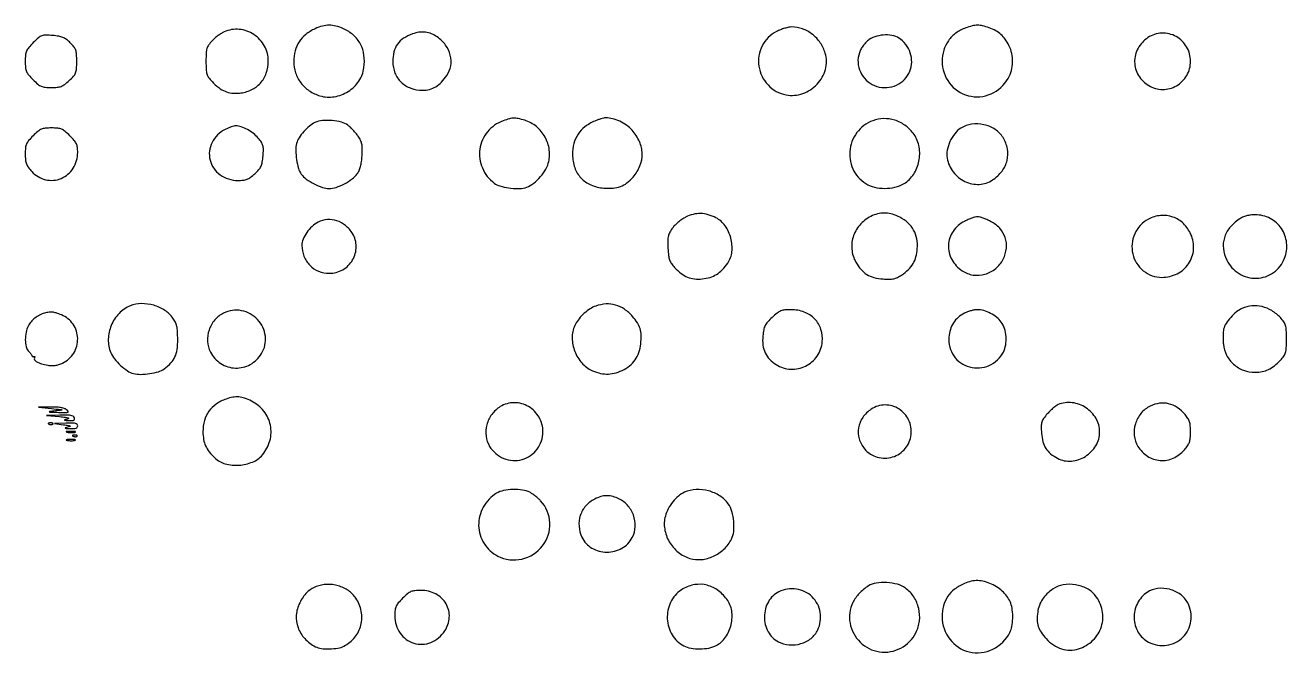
# Model space of a CAD drawing. Extents: x 235 to 2115, y 206 to 2450.
# Drawn here: x 245 to 870, y 1538 to 1849 of the extents above; entities that cross this region are included whole.
import ezdxf

# ---------------------------------------------------------------- set-up
doc = ezdxf.new("R2010")
doc.units = 0

msp = doc.modelspace()

# ---------------------------------------------------------------- linework, layer by layer
for points in [[(249.00571, 1840.241004, 0.018773), (246.72002, 1837.776913, 0.075465), (245.632568, 1836.041122, 0.07987), (245.140417, 1834.110661, 0.022559), (245, 1831, 0.022267), (245.137859, 1827.905996, 0.078536), (245.620787, 1825.981041, 0.075918), (246.682722, 1824.264804, 0.019941), (248.882353, 1821.882353, 0.019936), (251.252694, 1819.693853, 0.07489), (252.966972, 1818.628225, 0.078538), (254.876698, 1818.140779, 0.023292), (257.897038, 1818, 0.023448), (260.824335, 1818.137355, 0.068765), (262.785038, 1818.598695, 0.06934), (264.538094, 1819.572073, 0.02413), (266.764685, 1821.423161, 0.022856), (268.953039, 1823.620838, 0.090812), (269.954567, 1825.231005, 0.079124), (270.389875, 1827.201753, 0.01487), (270.5, 1830.90393, 0.015139), (270.392315, 1834.459695, 0.067871), (269.987416, 1836.498083, 0.083614), (269.092679, 1838.141907, 0.030034), (267.318743, 1840.142796, 0.033334), (265.424251, 1841.800226, 0.06444), (263.683032, 1842.80508, 0.056969), (261.60357, 1843.405045, 0.021087), (258.574452, 1843.785383, 0.016835), (255.075405, 1843.957223, 0.092802), (253.22298, 1843.639872, 0.091689), (251.600498, 1842.672573, 0.016232)], [(343.5, 1845.582642, 0.038374), (342.136676, 1844.843983, 0.018273), (340.5, 1843.700608, 0.017992), (338.867987, 1842.374632, 0.024355), (337.5, 1841.056121, 0.033503), (335.823449, 1839.01702, 0.082998), (334.975205, 1837.285562, 0.060672), (334.596566, 1835.062761, 0.011883), (334.5, 1831, 0.011808), (334.596058, 1826.933016, 0.06097), (334.974022, 1824.718123, 0.083808), (335.821901, 1822.998291, 0.033756), (337.5, 1820.976386, 0.036187), (340.797898, 1817.975836, 0.066206), (343.922862, 1816.129459, 0.072331), (347.224227, 1815.261704, 0.052151), (351.037841, 1815.229614, 0.085085), (356.846296, 1816.80939, 0.100364), (361.423921, 1820.184838, 0.099903), (364.339549, 1825.09081, 0.083561), (365.368144, 1831.070806, 0.125676), (363.492546, 1838.526927, 0.122719), (358.260815, 1844.248607, 0.123734), (350.99375, 1846.816493, 0.129026)], [(388.5, 1847.109957, 0.060199), (383.895066, 1844.269808, 0.080931), (380.60921, 1840.644929, 0.081609), (378.662023, 1836.189396, 0.06237), (378, 1830.902782, 0.079168), (378.900562, 1825.250779, 0.083887), (381.508697, 1820.282292, 0.082839), (385.637704, 1816.399186, 0.074719), (390.948605, 1813.897252, 0.114482), (398.009949, 1813.450915, 0.101111), (404.906555, 1816.097209, 0.101575), (410.188488, 1821.222809, 0.116683), (412.69641, 1827.773236, 0.066316), (412.702023, 1834.054147, 0.088181), (410.97724, 1839.486193, 0.090807), (407.538279, 1843.876527, 0.074847), (402.54137, 1847.120336, 0.042427), (398.859879, 1848.429115, 0.064465), (395.49646, 1848.862043, 0.064761), (392.144932, 1848.423598, 0.043272)], [(436.740524, 1844.582264, 0.058904), (432.333551, 1842.381494, 0.094007), (429.315279, 1839.464776, 0.09443), (427.583277, 1835.65554, 0.059899), (427.003738, 1830.79966, 0.09541), (428.088393, 1825.193455, 0.107095), (431.162639, 1820.648652, 0.104375), (435.915637, 1817.703799, 0.086588), (441.788286, 1816.67183, 0.064292), (445.234286, 1817.112551, 0.073489), (448.289346, 1818.41259, 0.066043), (451.081349, 1820.674692, 0.040118), (453.75, 1823.989831, 0.107497), (455.680679, 1828.776172, 0.103641), (455.485729, 1833.999271, 0.096814), (453.156554, 1838.987093, 0.081712), (449, 1843.081201, 0.060249), (446.19387, 1844.593905, 0.06314), (443.151989, 1845.363978, 0.062039), (439.967165, 1845.357337, 0.054925)], [(616.966006, 1845.75, 0.161191), (609.852105, 1838.61239, 0.155099), (608.260758, 1828.517718, 0.15332), (612.791754, 1819.271854, 0.157299), (621.75, 1814.391618, 0.132033), (629.968118, 1815.015458, 0.120128), (637.107128, 1819.66646, 0.122445), (641.213825, 1826.998167, 0.140414), (641.117005, 1835.003807, 0.076426), (638.659169, 1840.175487, 0.07721), (634.768275, 1844.34939, 0.079307), (629.896283, 1847.062314, 0.087673), (624.589766, 1848, 0.050875), (623.06395, 1847.844346, 0.020918), (621.044317, 1847.339062, 0.020438), (618.904907, 1846.61139, 0.024682)], [(662.897883, 1841.717401, 0.044098), (661.354581, 1840.470244, 0.04009), (659.999326, 1838.933901, 0.039158), (658.87799, 1837.162873, 0.037757), (658.030834, 1835.217401, 0.195163), (658.509518, 1825.703111, 0.187431), (665.491083, 1819.007653, 0.18463), (675.249908, 1818.726805, 0.191586), (682.51998, 1825.038636, 0.091067), (683.853126, 1829.416222, 0.088808), (683.561753, 1834.022647, 0.086331), (681.668488, 1838.348403, 0.080043), (678.385121, 1841.911704, 0.10282), (675.121053, 1843.535377, 0.067407), (670.937684, 1844.048573, 0.065093), (666.605087, 1843.426757, 0.079914)], [(710.655189, 1847.541351, 0.073604), (705.844103, 1844.978639, 0.079843), (702.133755, 1841.190819, 0.07999), (699.801934, 1836.437557, 0.074245), (699, 1831.066752, 0.162702), (702.621105, 1820.233329, 0.169188), (711.974865, 1813.964511, 0.16873), (723.219101, 1814.855485, 0.161913), (731.718322, 1822.529571, 0.063339), (733.305405, 1826.403511, 0.059684), (733.914497, 1830.63114, 0.059829), (733.507485, 1834.873242, 0.064275), (732.10641, 1838.789838, 0.03573), (730.198646, 1841.948456, 0.056567), (728.097233, 1844.307097, 0.057767), (725.554774, 1846.101496, 0.039171), (722.316196, 1847.551188, 0.02618), (719.047006, 1848.527589, 0.059753), (716.494703, 1848.831516, 0.059584), (713.938477, 1848.523622, 0.025905)], [(800.897883, 1842.730067, 0.118252), (795.988486, 1837.422334, 0.132801), (794.29171, 1830.692017, 0.133308), (796.219138, 1824.042973, 0.119577), (801.304334, 1818.955997, 0.136863), (808.127063, 1817.027187, 0.133415), (815.037896, 1818.878828, 0.131404), (820.135371, 1824.006567, 0.131024), (822, 1831, 0.133033), (820.073006, 1838.114339, 0.134408), (814.824077, 1843.250649, 0.13662), (807.762975, 1844.947074, 0.139183)], [(344.019933, 1797.248446, 0.159052), (337.508937, 1790.793933, 0.181141), (336.498364, 1782.113354, 0.179016), (341.446066, 1774.831117, 0.155985), (350.264685, 1772.003738, 0.027245), (352.928006, 1772.146874, 0.067413), (354.821792, 1772.615921, 0.065974), (356.54651, 1773.578777, 0.025229), (358.66875, 1775.335242, 0.026983), (360.646963, 1777.354933, 0.071528), (361.749031, 1779.043456, 0.066878), (362.370916, 1781.04047, 0.021402), (362.760994, 1784.131439, 0.017252), (362.9145, 1787.311202, 0.068973), (362.67394, 1789.24142, 0.080644), (361.937668, 1790.878444, 0.028986), (360.403621, 1792.932171, 0.050778), (358.000232, 1795.261826, 0.042276), (355.030099, 1797.224145, 0.044032), (351.961805, 1798.562614, 0.081229), (349.282119, 1798.998446, 0.062038), (348.366701, 1798.883616, 0.01809), (347.001228, 1798.483742, 0.017879), (345.483056, 1797.917821, 0.018256)], [(388.450423, 1800.648819, 0.067038), (385.693564, 1798.921029, 0.038517), (382.875401, 1796.184465, 0.038715), (380.560723, 1793.112317, 0.080776), (379.37769, 1790.368699, 0.066426), (378.975348, 1786.831134, 0.032578), (379.358933, 1782.304842, 0.032283), (380.299648, 1777.980897, 0.087877), (381.668908, 1775.175508, 0.0784), (384.148363, 1772.698298, 0.037491), (387.98929, 1770.324772, 0.03749), (392.120465, 1768.560452, 0.082356), (395.5, 1768, 0.082498), (398.901731, 1768.565119, 0.038089), (403.036311, 1770.339508, 0.038074), (406.882008, 1772.737939, 0.076977), (409.39475, 1775.260771, 0.05637), (410.304779, 1776.860828, 0.036091), (411.003074, 1778.883955, 0.030571), (411.49864, 1781.340254, 0.019112), (411.790897, 1784.260771, 0.014837), (411.901542, 1787.733856, 0.050529), (411.678565, 1789.983421, 0.064385), (411.045032, 1791.842947, 0.036078), (409.837604, 1793.908052, 0.022003), (408.745091, 1795.359582, 0.015255), (407.391041, 1796.904321, 0.015415), (405.996781, 1798.310771, 0.030358), (404.791471, 1799.322341, 0.09605), (401.563189, 1800.865951, 0.043404), (396.919594, 1801.652309, 0.04329), (392.137949, 1801.62587, 0.083671)], [(481.637261, 1801.535187, 0.135394), (473.903825, 1796.111762, 0.137976), (470.113794, 1787.528891, 0.136887), (471.341097, 1778.17574, 0.132496), (477.237297, 1770.672154, 0.09063), (480.017957, 1769.292538, 0.032999), (484.332979, 1768.355577, 0.033296), (488.873882, 1767.985685, 0.065246), (492.470983, 1768.403361, 0.093157), (495.8392, 1769.954959, 0.048017), (499.361081, 1773.003114, 0.047379), (502.320342, 1776.763546, 0.074902), (503.999607, 1780.498595, 0.100234), (504.481949, 1787.076998, 0.094135), (502.398054, 1793.486881, 0.094251), (498.111995, 1798.680072, 0.10078), (492.312386, 1801.788261, 0.01646), (489.030232, 1802.654993, 0.062322), (486.921679, 1802.868217, 0.062846), (484.83447, 1802.554411, 0.016924)], [(527.00714, 1801.407017, 0.060391), (522.135351, 1798.553765, 0.084665), (518.700027, 1794.876675, 0.08488), (516.683394, 1790.276338, 0.061021), (516, 1784.697543, 0.084358), (517.076919, 1778.359943, 0.104495), (520.172278, 1773.252671, 0.103349), (525.100387, 1769.795649, 0.080931), (531.45348, 1768.2123, 0.03962), (536.042108, 1768.196055, 0.070242), (539.730152, 1769.004953, 0.07421), (542.913571, 1770.761933, 0.049491), (545.962523, 1773.610097, 0.084788), (549.377625, 1779.163296, 0.101041), (550.481303, 1785.201404, 0.099415), (549.133097, 1791.264903, 0.079604), (545.482723, 1796.887443, 0.055089), (542.729291, 1799.331858, 0.045479), (539.330978, 1801.300475, 0.046517), (535.731757, 1802.57848, 0.067351), (532.38398, 1802.960858, 0.049557), (531.426151, 1802.845553, 0.015623), (530.027392, 1802.488271, 0.015434), (528.482627, 1801.989711, 0.016533)], [(664.655189, 1801.586578, 0.146199), (656.753914, 1795.663899, 0.141495), (653.270938, 1786.299847, 0.143706), (655.336757, 1776.630739, 0.15193), (662.272219, 1769.861124, 0.076063), (666.683706, 1768.399646, 0.055846), (671.836468, 1768.108203, 0.056527), (676.848769, 1768.958328, 0.08466), (680.838036, 1770.884672, 0.106633), (685.347453, 1775.827705, 0.093806), (687.67986, 1782.42071, 0.094031), (687.438797, 1789.39614, 0.107802), (684.622016, 1795.428916, 0.076124), (680.533183, 1799.371875, 0.079201), (675.504582, 1801.84585, 0.080569), (670.032606, 1802.607763, 0.082802)], [(708.310084, 1797.922994, 0.082271), (705.252077, 1795.164904, 0.061517), (702.876419, 1791.288961, 0.061958), (701.52984, 1786.985134, 0.086928), (701.505525, 1782.9673, 0.123095), (704.458842, 1776.215324, 0.117806), (710.282859, 1771.515488, 0.122402), (717.415225, 1770.063333, 0.139608), (724.010169, 1772.25, 0.080478), (728.641637, 1776.636074, 0.102955), (731.174164, 1781.921808, 0.106869), (731.337816, 1787.623957, 0.092598), (729.176545, 1793.214344, 0.109798), (725.24055, 1797.254868, 0.0897), (719.671636, 1799.61502, 0.089568), (713.621242, 1799.87704, 0.10901)], [(248.882353, 1794.117647, 0.019936), (246.693853, 1791.747306, 0.07489), (245.628225, 1790.033028, 0.078538), (245.140779, 1788.123302, 0.023292), (245, 1785.102962, 0.023127), (245.134317, 1782.200604, 0.067067), (245.584555, 1780.246233, 0.069414), (246.526165, 1778.518374, 0.026068), (248.284349, 1776.386785, 0.149102), (255.084836, 1772.375238, 0.159425), (262.767288, 1772.985428, 0.155182), (268.748972, 1778.058158, 0.140584), (270.996262, 1785.867647, 0.033291), (270.832527, 1788.356135, 0.076954), (270.305695, 1790.14859, 0.066499), (269.208727, 1791.85148, 0.020083), (267.117647, 1794.117647, 0.019941), (264.735196, 1796.317278, 0.075918), (263.018959, 1797.379213, 0.078536), (261.094004, 1797.862141, 0.022267), (258, 1798, 0.022267), (254.905996, 1797.862141, 0.078536), (252.981041, 1797.379213, 0.075918), (251.264804, 1796.317278, 0.019941)], [(572.008071, 1753.806614, 0.033757), (570.116522, 1752.667926, 0.023673), (568.146605, 1751.149443, 0.023984), (566.391051, 1749.507412, 0.045131), (565.170467, 1748, 0.035028), (563.960556, 1745.888868, 0.062954), (563.324697, 1743.99953, 0.05007), (563.099946, 1741.733161, 0.015077), (563.208684, 1738.267348, 0.01644), (563.534489, 1734.826055, 0.054042), (564.065621, 1732.610125, 0.067451), (564.987068, 1730.83119, 0.036904), (566.546288, 1728.928071, 0.036679), (569.849418, 1725.92834, 0.067815), (572.974404, 1724.10344, 0.07299), (576.311254, 1723.260619, 0.049409), (580.240095, 1723.249048, 0.049904), (584.062911, 1724.006154, 0.065488), (587.30024, 1725.475347, 0.06255), (590.155351, 1727.792481, 0.040702), (592.8385, 1731.091948, 0.125117), (594.899303, 1736.695022, 0.089599), (594.39542, 1743.381197, 0.089104), (591.576138, 1749.501345, 0.121626), (587.026134, 1753.486485, 0.048864), (583.131552, 1755.040219, 0.065251), (579.372548, 1755.614606, 0.067358), (575.686293, 1755.195528, 0.05673)], [(664.5, 1754.582642, 0.098183), (658.762843, 1750.525176, 0.104269), (655.155362, 1744.66376, 0.10724), (654.280156, 1737.982909, 0.109445), (656.26645, 1731.594017, 0.045981), (658.858772, 1727.895575, 0.07808), (661.714007, 1725.432913, 0.077351), (665.206557, 1723.950217, 0.044334), (669.736562, 1723.226282, 0.017149), (672.915255, 1723.113187, 0.052353), (675.059652, 1723.335586, 0.063457), (676.877053, 1723.967646, 0.035), (678.908052, 1725.1615, 0.040407), (682.322352, 1727.934697, 0.067389), (684.627784, 1730.825037, 0.069919), (686.028004, 1734.145102, 0.047101), (686.706157, 1738.208529, 0.063622), (686.429, 1743.167022, 0.081695), (684.882296, 1747.458273, 0.082502), (682.057813, 1750.997167, 0.066382), (678.033994, 1753.75, 0.040627), (674.394424, 1755.230003, 0.060966), (671.026694, 1755.854061, 0.065174), (667.778482, 1755.630492, 0.05529)], [(390.019933, 1751.297852, 0.06801), (387.026241, 1749.193621, 0.053162), (384.415501, 1746.193422, 0.055147), (382.60185, 1742.871122, 0.097686), (382, 1739.819998, 0.094298), (383.01563, 1734.482679, 0.099798), (385.913336, 1730.011405, 0.100977), (390.284587, 1727.04922, 0.098895), (395.5, 1726.007476, 0.129739), (402.204058, 1727.776807, 0.131859), (407.113461, 1732.616773, 0.134324), (408.88468, 1739.188481, 0.136785), (407.044003, 1745.695666, 0.081262), (403.644886, 1749.652565, 0.095539), (399.333989, 1752.054928, 0.100285), (394.610987, 1752.614898, 0.099062)], [(710.035882, 1751.75, 0.125469), (704.433983, 1746.802471, 0.138694), (702.150574, 1739.959835, 0.137075), (703.779941, 1732.873371, 0.121439), (708.897883, 1727.269933, 0.11103), (714.321534, 1725.180006, 0.105897), (720.217886, 1725.560025, 0.104159), (725.517434, 1728.338853, 0.10405), (729.248446, 1733.019933, 0.091118), (730.821428, 1738.412004, 0.106861), (730.233541, 1743.695905, 0.105886), (727.506186, 1748.300961, 0.08805), (722.964118, 1751.75, 0.017207), (721.131877, 1752.611249, 0.01751), (719.255276, 1753.339062, 0.017574), (717.584017, 1753.855703, 0.066264), (716.5, 1754, 0.066264), (715.415983, 1753.855703, 0.017574), (713.744724, 1753.339062, 0.01751), (711.868123, 1752.611249, 0.017207)], [(801.105336, 1752.803405, 0.166085), (794.343375, 1745.545005, 0.163748), (793.385325, 1735.619443, 0.16682), (798.611493, 1727.264723, 0.171746), (807.79966, 1724.003738, 0.11741), (815.361832, 1725.797357, 0.127933), (821.025949, 1730.776341, 0.130262), (823.482283, 1737.806659, 0.124015), (822.202595, 1745.274905, 0.094805), (818.511108, 1750.607369, 0.108794), (813.269665, 1753.889826, 0.110148), (807.187472, 1754.64389, 0.099215)], [(845.989831, 1752.75, 0.070582), (841.353225, 1748.528995, 0.100329), (838.73097, 1743.628901, 0.104357), (838.280648, 1738.24287, 0.081755), (839.948495, 1732.606394, 0.142514), (846.014783, 1725.881597, 0.146727), (854.670806, 1723.557226, 0.148863), (863.084382, 1726.388343, 0.147516), (868.528909, 1733.436526, 0.115958), (869.562746, 1741.109879, 0.124626), (867.00993, 1748.21489, 0.125913), (861.411679, 1753.198519, 0.119786), (854, 1755, 0.02951), (851.69635, 1754.863921, 0.038978), (849.634628, 1754.454737, 0.041158), (847.753227, 1753.754925, 0.039823)], [(254.541681, 1706.270556, 0.05695), (252.135204, 1705.357791, 0.047657), (249.836655, 1703.879462, 0.047869), (247.870037, 1702.001071, 0.058924), (246.448888, 1699.90116, 0.072528), (245.384691, 1696.818867, 0.048715), (245.048155, 1693.101764, 0.049955), (245.415654, 1689.676752, 0.145688), (246.535714, 1687.607143, -0.016805), (247.139318, 1686.961542, -0.018059), (247.683259, 1686.291741, -0.017899), (248.106876, 1685.685848, -0.077182), (248.285714, 1685.285714, 0.107332), (248.430786, 1685.007123, 0.105305), (248.6792, 1684.811519, 0.10172), (248.993364, 1684.729813, 0.093634), (249.32433, 1684.774777, -0.113187), (249.588707, 1684.800324, -0.291496), (249.729576, 1684.682548, -0.169324), (249.722475, 1684.431687, -0.047488), (249.546322, 1684.07495, 0.324304), (249.616067, 1683.12942, 0.093929), (250.819759, 1682.150746, 0.053664), (253.061283, 1681.234279, 0.023867), (256.171188, 1680.495708, 0.038031), (258.044725, 1680.289882, 0.044894), (259.824632, 1680.390257, 0.043157), (261.614821, 1680.813804, 0.031131), (263.520838, 1681.576913, 0.14585), (269.037157, 1686.540688, 0.143965), (270.971465, 1693.740889, 0.145092), (268.697011, 1700.800234, 0.148662), (262.960562, 1705.399103, 0.014518), (260.251581, 1706.392804, 0.054905), (258.48925, 1706.773675, 0.063764), (256.822692, 1706.733319, 0.024302)], [(297, 1709.879272, 0.107569), (291.448224, 1706.140021, 0.092577), (287.590197, 1700.240093, 0.092274), (286.113462, 1693.327442, 0.105948), (287.351044, 1686.702258, 0.072626), (289.156349, 1683.695853, 0.0355), (292.232869, 1680.437778, 0.035369), (295.668725, 1677.702412, 0.089175), (298.572568, 1676.39243, 0.065735), (302.146574, 1675.980959, 0.03309), (306.679034, 1676.35716, 0.032772), (310.990502, 1677.296365, 0.090576), (313.762703, 1678.672154, 0.041521), (317.15234, 1681.671105, 0.083309), (319.156411, 1684.617823, 0.076825), (320.182168, 1688.216629, 0.031089), (320.5, 1693.32333, 0.012762), (320.400623, 1697.216106, 0.042208), (320.054685, 1699.755199, 0.057431), (319.359144, 1701.756325, 0.042605), (318.165785, 1703.772639, 0.093608), (314.118835, 1707.654348, 0.074387), (308.603419, 1710.179745, 0.074058), (302.565362, 1710.987819, 0.091155)], [(343.218183, 1706.336917, 0.102583), (338.829679, 1702.914167, 0.094861), (336.01457, 1697.937677, 0.095587), (335.249493, 1692.307099, 0.106102), (336.695448, 1687.019933, 0.130584), (341.861834, 1681.33979, 0.136401), (349.080526, 1679.091741, 0.135872), (356.445248, 1680.8887, 0.129176), (362.005402, 1686.24086, 0.168348), (363.886862, 1694.899807, 0.159364), (360.071565, 1703.095708, 0.157494), (352.10647, 1707.515823, 0.164495)], [(527.5, 1709.796293, 0.060981), (524.721888, 1708.429409, 0.037307), (521.81852, 1706.205566, 0.036951), (519.233044, 1703.532351, 0.053406), (517.410724, 1700.79966, 0.112733), (515.838497, 1694.815079, 0.089156), (516.811093, 1688.175644, 0.088288), (520.052208, 1682.234554, 0.107368), (524.966006, 1678.25, 0.04768), (528.935656, 1676.700526, 0.063791), (532.754818, 1676.125478, 0.063956), (536.587936, 1676.53216, 0.048251), (540.598931, 1677.905434, 0.063905), (544.189835, 1680.126515, 0.070193), (546.975141, 1683.121916, 0.069139), (548.853663, 1686.812212, 0.059321), (549.781087, 1691.073533, 0.029428), (549.941164, 1695.403274, 0.066863), (549.435326, 1698.631884, 0.071064), (548.121166, 1701.491104, 0.036971), (545.751174, 1704.630616, 0.060618), (541.708923, 1708.242099, 0.083259), (537.310817, 1710.323146, 0.085471), (532.564732, 1710.824723, 0.067652)], [(614.83222, 1704.184577, 0.021821), (612.584214, 1701.896306, 0.066869), (611.360485, 1700.105077, 0.068688), (610.670348, 1698.081297, 0.023928), (610.228546, 1695.026728, 0.05389), (610.282543, 1690.483155, 0.07906), (611.374693, 1686.646859, 0.082235), (613.560834, 1683.446188, 0.063555), (616.849388, 1680.784066, 0.125921), (624.064776, 1678.527939, 0.129239), (631.399578, 1680.049367, 0.128667), (637.06115, 1684.990037, 0.124244), (639.670669, 1692.135764, 0.105812), (639.008194, 1698.250318, 0.113078), (635.897748, 1703.393006, 0.108874), (630.74583, 1706.803399, 0.092222), (624.313394, 1708, 0.021649), (621.137193, 1707.862411, 0.074137), (619.132735, 1707.383371, 0.072253), (617.328103, 1706.333637, 0.019887)], [(710.071085, 1706.248446, 0.058343), (706.911332, 1704.141496, 0.072334), (704.578374, 1701.490778, 0.070622), (703.058775, 1698.231683, 0.052364), (702.304698, 1694.324492, 0.176151), (704.780782, 1685.116965, 0.175559), (712.595804, 1679.634037, 0.172004), (722.237248, 1680.372659, 0.170445), (729.304552, 1687.019933, 0.078772), (730.472538, 1690.530915, 0.058127), (730.6686, 1694.628801, 0.058479), (729.918724, 1698.632718, 0.08277), (728.288876, 1701.864236, 0.068444), (726.049078, 1704.178875, 0.046401), (722.960509, 1706.169105, 0.046682), (719.588248, 1707.54106, 0.073403), (716.5, 1707.996892, 0.044336), (715.105457, 1707.872992, 0.022082), (713.374006, 1707.483286, 0.021729), (711.603366, 1706.918063, 0.029784)], [(847.450423, 1708.593404, 0.069533), (844.705898, 1706.912101, 0.039156), (841.887435, 1704.196844, 0.039322), (839.567583, 1701.127239, 0.080841), (838.37769, 1698.368699, 0.042881), (838.169765, 1697.081883, 0.01387), (838.079512, 1695.152654, 0.013716), (838.097707, 1692.992142, 0.014986), (838.235681, 1690.89902, 0.09533), (839.829163, 1685.477711, 0.093328), (843.328356, 1680.988365, 0.091932), (848.271592, 1678.030276, 0.089211), (854, 1677, 0.050222), (857.466978, 1677.349117, 0.061393), (860.554493, 1678.383783, 0.05657), (863.487556, 1680.218595, 0.03465), (866.5, 1682.976386, 0.034585), (868.197649, 1685.028756, 0.086272), (869.041179, 1686.775776, 0.05933), (869.40998, 1689.072985, 0.010166), (869.5, 1693.5, 0.010233), (869.409486, 1697.922247, 0.059051), (869.040029, 1700.227805, 0.085423), (868.196174, 1701.986858, 0.034306), (866.5, 1704.057498, 0.066965), (862.231892, 1707.524286, 0.078833), (857.422452, 1709.507405, 0.081823), (852.385458, 1709.862983, 0.079665)], [(344.5, 1663.778468, 0.065125), (339.489526, 1661.228369, 0.088599), (335.882498, 1657.677251, 0.08878), (333.732539, 1653.103059, 0.065664), (333, 1647.549211, 0.044217), (333.333174, 1643.789109, 0.062476), (334.330675, 1640.58199, 0.059744), (336.130327, 1637.618002, 0.036429), (338.888597, 1634.584108, 0.125084), (344.049739, 1631.688716, 0.08197), (350.870451, 1631.012632, 0.081505), (357.585325, 1632.566653, 0.120887), (362.440635, 1636.111818, 0.107849), (366.133191, 1643.124939, 0.118084), (366.399553, 1650.799902, 0.118252), (363.161036, 1657.754604, 0.108371), (357.030039, 1662.75, 0.033956), (353.636679, 1664.184291, 0.062611), (350.709021, 1664.798987, 0.065354), (347.806072, 1664.657718, 0.040415)], [(480.24086, 1660.005402, 0.095973), (476.035234, 1656.173869, 0.0949), (473.544247, 1651.03442, 0.097103), (473.160514, 1645.439929, 0.106003), (474.955997, 1640.304334, 0.160293), (481.939115, 1634.358193, 0.165453), (490.989264, 1633.818629, 0.166437), (498.452701, 1638.90535, 0.162074), (501.333333, 1647.558677, 0.130667), (499.430073, 1654.717176, 0.130219), (494.221247, 1659.996195, 0.132981), (487.174771, 1661.936506, 0.138836)], [(756.445327, 1661.041094, 0.063317), (755.437356, 1660.475595, 0.01778), (754.023651, 1659.34799, 0.017628), (752.502395, 1657.94747, 0.01773), (751.08661, 1656.445862, 0.022456), (749.18439, 1654.072413, 0.084894), (748.339997, 1652.373853, 0.075624), (748.058704, 1650.392113, 0.015563), (748.204102, 1646.855077, 0.046778), (748.91152, 1642.624825, 0.078092), (750.363869, 1639.328886, 0.079653), (752.733196, 1636.680749, 0.050589), (756.20034, 1634.404986, 0.141525), (762.990343, 1633.038669, 0.120413), (769.946066, 1635.361342, 0.118666), (775.119585, 1640.668835, 0.134907), (776.996892, 1647.5, 0.132701), (775.198336, 1654.157414, 0.115632), (770.22267, 1659.413902, 0.114567), (763.387805, 1661.943396, 0.128481)], [(802.019933, 1660.248446, 0.102964), (797.45507, 1656.626088, 0.100245), (794.661216, 1651.450473, 0.101795), (794.125734, 1645.66381, 0.10967), (795.955997, 1640.304334, 0.112435), (800.693786, 1635.432787, 0.125965), (806.882986, 1633.348896, 0.124321), (813.375358, 1634.484809, 0.107836), (818.950015, 1638.595852, 0.029235), (820.56339, 1640.665757, 0.068147), (821.44733, 1642.416551, 0.062019), (821.873651, 1644.440739, 0.020928), (822, 1647.458071, 0.020898), (821.877959, 1650.376659, 0.055291), (821.475525, 1652.424422, 0.063526), (820.673791, 1654.166124, 0.035321), (819.296691, 1656.059249, 0.068111), (815.44778, 1659.540461, 0.090592), (811.146045, 1661.454149, 0.094707), (806.595738, 1661.677448, 0.081621)], [(258, 1659.035061, -0.000724), (262.605447, 1658.589222, -0.106624), (263.113486, 1658.426258, -0.718457), (263.080318, 1658.260991, -0.00221), (260, 1657.882367, 0.001191), (256.938331, 1657.512367, 0.745511), (256.919081, 1657.398104, 0.106646), (257.311389, 1657.300448, 0.00052), (261.44113, 1657.174707, 0.003981), (265.061865, 1657.097083, 0.081739), (266.138027, 1657.259336, 0.525107), (266.26133, 1657.671066, 0.061866), (265.44113, 1658.468197, 0.084306), (264.232978, 1659.096169, 0.036393), (262.464497, 1659.525905, 0.029893), (260.215383, 1659.764879, 0.017389), (257.5, 1659.795598), (251.5, 1659.654802)], [(262, 1655.052249, -0.006465), (264.889739, 1654.746639, -0.042813), (266.309699, 1654.453076, -0.498454), (266.419419, 1654.158488, -0.19524), (266, 1653.86103, 0.003813), (264.4626, 1653.486627, 0.581014), (264.423275, 1653.345418, 0.187101), (264.681643, 1653.230103, 0.001895), (266.718615, 1653.136182, 0.019475), (268.318445, 1653.130838, 0.11064), (269.137005, 1653.345081, 0.248102), (269.448607, 1653.79278, 0.122626), (269.361626, 1654.5, 0.180902), (268.727612, 1655.216582, 0.076818), (267.497945, 1655.644916, 0.041645), (265.474871, 1655.845067, 0.010337), (262.143011, 1655.827401), (255.5, 1655.654802)], [(663.897883, 1658.736803, 0.093776), (659.684082, 1654.613127, 0.111436), (657.586505, 1649.46997, 0.114327), (657.926408, 1644.027845, 0.102725), (660.613486, 1639.047498, 0.149486), (666.90007, 1634.977829, 0.145375), (674.463858, 1635.060927, 0.145172), (680.763367, 1639.260968, 0.148985), (683.674978, 1646.173991, 0.13774), (682.427007, 1653.404149, 0.140973), (677.602778, 1658.851804, 0.144287), (670.716573, 1660.826886, 0.146103)], [(256.8125, 1651.316886, 0.051402), (257.359369, 1651.160852, 0.05415), (257.916927, 1651.123424, 0.060344), (258.402231, 1651.202593, 0.126455), (258.729167, 1651.395833, 0.296942), (258.77538, 1651.614691, 0.208169), (258.592839, 1651.799335, 0.077125), (258.112848, 1651.910055, 0.028489), (257.416667, 1651.921053, 0.018894), (256.670344, 1651.862007, 0.168741), (256.37858, 1651.720685, 0.470617), (256.395823, 1651.538436, 0.054073)], [(264, 1651.052202, -0.004571), (266.458499, 1650.67553, -0.096357), (267.15022, 1650.420449, -0.633324), (267.12331, 1650.16199, -0.028808), (266, 1649.838578, 0.011373), (264.759033, 1649.527685, 0.670073), (264.738198, 1649.357558, 0.116068), (265.199658, 1649.224442, 0.00336), (267.25, 1649.136182, 0.021206), (269.030988, 1649.147058, 0.075217), (270.147697, 1649.371873, 0.140613), (270.766282, 1649.821197, 0.167334), (271, 1650.5, 0.215423), (270.676036, 1651.217031, 0.123497), (269.816699, 1651.660404, 0.053484), (268.1841, 1651.863408, 0.01074), (265.25, 1651.849806), (259.5, 1651.699613)], [(265.761659, 1647.292739, 0.028254), (266.754739, 1647.159391, 0.020511), (267.869594, 1647.119272, 0.020826), (268.934218, 1647.169017, 0.041951), (269.761659, 1647.31292, 0.285845), (269.916221, 1647.476221, 0.417468), (269.814362, 1647.62839, 0.038992), (268.938425, 1647.726931, 0.009782), (267.5, 1647.747817, 0.008901), (266.071102, 1647.715166, 0.053901), (265.339362, 1647.605813, 0.67161), (265.319562, 1647.45659, 0.082665)], [(265.761659, 1643.292739, 0.028254), (266.754739, 1643.159391, 0.020511), (267.869594, 1643.119272, 0.020826), (268.934218, 1643.169017, 0.041951), (269.761659, 1643.31292, 0.285845), (269.916221, 1643.476221, 0.417468), (269.814362, 1643.62839, 0.038992), (268.938425, 1643.726931, 0.009782), (267.5, 1643.747817, 0.008901), (266.071102, 1643.715166, 0.053901), (265.339362, 1643.605813, 0.67161), (265.319562, 1643.45659, 0.082665)], [(268.8125, 1645.316886, 0.051402), (269.359369, 1645.160852, 0.05415), (269.916927, 1645.123424, 0.060344), (270.402231, 1645.202593, 0.126455), (270.729167, 1645.395833, 0.296942), (270.77538, 1645.614691, 0.208169), (270.592839, 1645.799335, 0.077125), (270.112848, 1645.910055, 0.028489), (269.416667, 1645.921053, 0.018894), (268.670344, 1645.862007, 0.168741), (268.37858, 1645.720685, 0.470617), (268.395823, 1645.538436, 0.054073)], [(478.411303, 1617.109054, 0.12861), (471.798876, 1610.254077, 0.133766), (469.514878, 1601.142942, 0.136155), (472.177044, 1592.253617, 0.135171), (479.044377, 1585.977361, 0.176629), (490.957499, 1584.515589, 0.173041), (501.137875, 1591.044457, 0.176129), (504.777394, 1602.438619, 0.181512), (500.186382, 1613.339276, 0.021156), (498.960648, 1614.529632, 0.015118), (497.4959, 1615.758915, 0.015306), (496.026042, 1616.847302, 0.031345), (494.79966, 1617.589276, 0.086211), (491.275317, 1618.716, 0.041705), (486.532479, 1618.972687, 0.041718), (481.823912, 1618.439865, 0.088108)], [(571.450423, 1617.593404, 0.071458), (568.454385, 1615.742204, 0.049205), (565.653991, 1612.890545, 0.04781), (563.378944, 1609.436579, 0.056026), (561.942939, 1605.788093, 0.106299), (561.616913, 1599.429705, 0.091462), (563.871966, 1593.114847, 0.090095), (568.272888, 1587.94373, 0.099044), (574.076896, 1584.858815, 0.097099), (579.865252, 1584.29262, 0.084623), (585.749377, 1585.889016, 0.081883), (590.934092, 1589.414603, 0.08246), (594.69787, 1594.410336, 0.096213), (595.811131, 1598.150628, 0.047038), (595.828358, 1603.14543, 0.046814), (594.901171, 1608.124255, 0.085482), (593.115328, 1611.838036, 0.095732), (588.965086, 1615.791648, 0.077807), (583.333708, 1618.272481, 0.077098), (577.162602, 1618.927614, 0.090916)], [(527.019933, 1614.248446, 0.09367), (522.579708, 1610.856298, 0.102491), (519.853523, 1606.175121, 0.101606), (519.197697, 1600.762171, 0.090526), (520.669965, 1595.283069, 0.152701), (525.575253, 1589.97653, 0.129495), (532.974028, 1587.976152, 0.128249), (540.45329, 1589.874853, 0.148536), (545.562768, 1595.121381, 0.107865), (547.036746, 1600.610235, 0.101512), (546.141423, 1606.34468, 0.100382), (543.04475, 1611.313654, 0.103012), (538.282119, 1614.628879, 0.040388), (535.262023, 1615.636635, 0.068884), (532.621055, 1615.911712, 0.068527), (529.995183, 1615.459325, 0.039554)], [(389.020563, 1570.883964, 0.04878), (386.560774, 1569.612373, 0.052241), (384.454982, 1567.913027, 0.047743), (382.601368, 1565.676308, 0.03118), (380.89359, 1562.789838, 0.101179), (379.222679, 1556.758126, 0.103814), (380.077988, 1550.61381, 0.10018), (383.381119, 1545.164012, 0.087877), (388.684259, 1541.124963, 0.089335), (391.533058, 1540.251824, 0.034774), (395.663741, 1540.046421, 0.034906), (399.823965, 1540.42026, 0.080259), (402.79966, 1541.404986, 0.101833), (408.196793, 1545.793783, 0.110752), (411.223758, 1551.834784, 0.109917), (411.393218, 1558.627269, 0.099047), (408.705719, 1565.138247, 0.095367), (405.016571, 1568.874388, 0.079562), (399.968687, 1571.268, 0.078375), (394.352177, 1571.988356, 0.087916)], [(431.882353, 1565.117647, 0.019905), (429.722782, 1562.778931, 0.07233), (428.648676, 1561.070947, 0.078561), (428.151323, 1559.202635, 0.026187), (428.006589, 1556.367647, 0.149065), (430.615056, 1547.853968, 0.17272), (437.406582, 1542.844972, 0.172643), (445.837919, 1543.254242, 0.148943), (452.730067, 1548.897883, 0.134053), (454.986052, 1555.650351, 0.14729), (453.372699, 1562.342837, 0.141396), (448.248688, 1567.221102, 0.120555), (440.977982, 1569, 0.022481), (437.899766, 1568.861525, 0.07854), (435.978057, 1568.377648, 0.0757), (434.262249, 1567.314935, 0.01994)], [(570.604101, 1569.73355, 0.138391), (565.016974, 1564.031281, 0.122373), (562.900655, 1555.966515, 0.12233), (564.804863, 1547.846875, 0.138237), (570.24086, 1541.994598, 0.08043), (573.612938, 1540.620255, 0.047252), (577.940927, 1540.045341, 0.046201), (582.449974, 1540.29226, 0.062265), (586.383462, 1541.386861, 0.130931), (591.229371, 1545.11807, 0.094502), (594.307472, 1551.241146, 0.093703), (594.931378, 1558.116093, 0.125787), (592.814704, 1563.976203, 0.080529), (588.219441, 1568.834433, 0.100048), (582.638387, 1571.55152, 0.103233), (576.579625, 1571.841939, 0.09093)], [(618.121495, 1568.29009, 0.152268), (612.950194, 1563.37549, 0.125636), (610.995939, 1555.989665, 0.125519), (612.820813, 1548.565613, 0.151848), (617.906118, 1543.548549, 0.100807), (623.3146, 1542.014873, 0.09223), (629.076859, 1542.642887, 0.094875), (634.094895, 1545.266066, 0.114716), (637.393538, 1549.416892, 0.152663), (638.622576, 1558.133276, 0.159571), (634.627152, 1565.819399, 0.159035), (626.846284, 1569.669704, 0.151601)], [(662.457381, 1571.195105, 0.062448), (657.926337, 1567.484888, 0.075924), (654.793872, 1562.987525, 0.080212), (653.260694, 1557.973392, 0.081038), (653.391618, 1552.75, 0.15434), (658.473706, 1543.291547, 0.158456), (668.01679, 1538.596823, 0.158525), (678.493096, 1540.41184, 0.154479), (686.0279, 1548.054688, 0.091012), (687.771749, 1553.893739, 0.085348), (687.388347, 1560.1113, 0.086013), (684.958567, 1565.803078, 0.094516), (680.815182, 1570.131602, 0.089094), (676.820223, 1572.017513, 0.051413), (671.556155, 1572.870281, 0.05186), (666.325523, 1572.63076, 0.103367)], [(710.00714, 1572.407017, 0.060251), (705.180684, 1569.582118, 0.082685), (701.736247, 1565.928292, 0.083917), (699.695059, 1561.399803, 0.064095), (699, 1556, 0.164355), (702.774094, 1544.828644, 0.174499), (712.462129, 1538.568476, 0.17203), (724.027131, 1539.875787, 0.160375), (732.589276, 1548.20034, 0.079172), (733.566916, 1551.117104, 0.035426), (733.950106, 1555.156748, 0.035292), (733.75491, 1559.324455, 0.061282), (732.933388, 1562.6849, 0.055437), (731.473694, 1565.537721, 0.050578), (729.383268, 1568.097698, 0.0479), (726.70477, 1570.304897, 0.040298), (723.5, 1572.109957, 0.042629), (719.985066, 1573.38184, 0.060066), (716.689303, 1573.853008, 0.061254), (713.425336, 1573.524387, 0.046654)], [(753.989831, 1569.75, 0.039847), (750.909094, 1567.272784, 0.056499), (748.642635, 1564.587574, 0.060082), (747.131932, 1561.599758, 0.053747), (746.303196, 1558.223826, 0.039129), (746.088161, 1554.326205, 0.072169), (746.615326, 1551.202555, 0.070403), (748.020708, 1548.306905, 0.035586), (750.523975, 1545.105143, 0.061226), (754.100785, 1542.007154, 0.070664), (758.159043, 1540.044823, 0.074888), (762.395953, 1539.361926, 0.082457), (766.499856, 1539.999952, 0.111946), (773.65545, 1544.306152, 0.125983), (777.881069, 1551.114765, 0.127585), (778.286017, 1559.047198, 0.116453), (774.832525, 1566.485781, 0.107374), (770.656723, 1569.93469, 0.080441), (764.970581, 1571.793098, 0.080557), (758.996682, 1571.76074, 0.10827)], [(800.5, 1568.012488, 0.132506), (795.67929, 1562.574101, 0.123223), (794.077128, 1555.292445, 0.125966), (796.100149, 1548.237154, 0.141862), (801.20511, 1543.393933, 0.154732), (810.189675, 1541.849627, 0.163534), (818.191695, 1545.824244, 0.163709), (822.163972, 1553.820583, 0.155058), (820.612955, 1562.794223, 0.115425), (817.00346, 1567.005106, 0.094899), (811.641182, 1569.549783, 0.094813), (805.713726, 1569.934361, 0.114949)]]:
    msp.add_lwpolyline(points, format="xyb", close=True)

doc.saveas('drawing.dxf')
